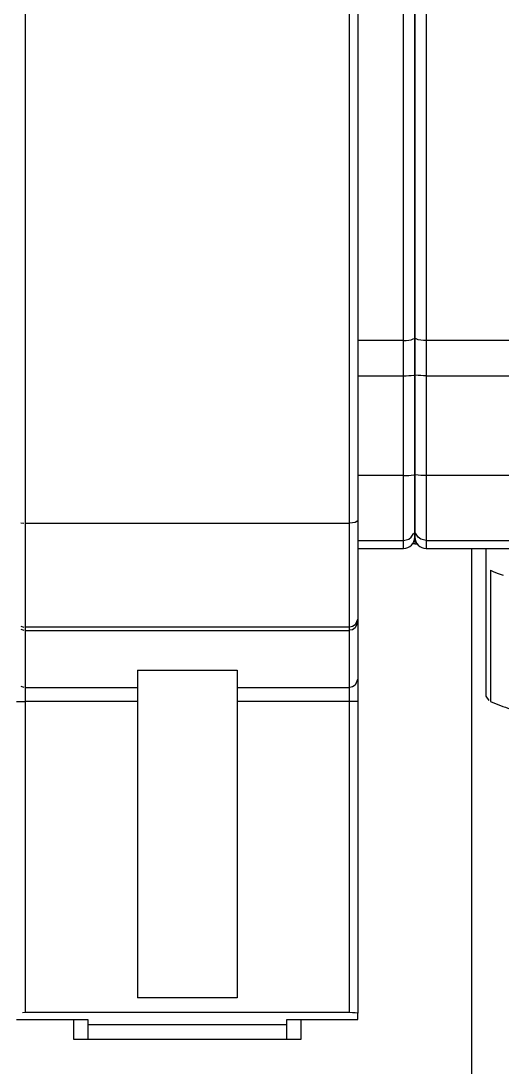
# Model space of a CAD drawing. Header units: millimetres. Extents: x 441156 to 441876, y 4514765 to 4515211.
# Drawn here: x 441490.4623 to 441490.5468, y 4514937.0241 to 4514937.208 of the extents above; entities that cross this region are included whole.
import ezdxf

# ---------------------------------------------------------------- set-up
doc = ezdxf.new("R2010")
doc.units = ezdxf.units.MM
for name, color, linetype in [('Collettore SL', 7, 'Continuous'), ('Piantone', 5, 'Continuous'), ('Staffa', 8, 'Continuous')]:
    doc.layers.add(name, color=color, linetype=linetype)

msp = doc.modelspace()

# ---------------------------------------------------------------- linework, layer by layer
at = {"layer": 'Collettore SL', "color": 254, "linetype": 'Continuous'}
for p, q in [((441490.5295003174, 4514937.151841654), (441490.5295003174, 4514937.331819156)), ((441490.5315003174, 4514937.152427782), (441490.5315003174, 4514937.33157398)), ((441490.5315003174, 4514937.33157398), (441490.5315003174, 4514937.152427782)), ((441490.5335003174, 4514937.331819156), (441490.5335003174, 4514937.151841654)), ((441490.5295003174, 4514937.151841654), (441490.5215003174, 4514937.151841654)), ((441490.5295003174, 4514937.145664399), (441490.5295003174, 4514937.151841654)), ((441490.5315003174, 4514937.14583871), (441490.5315003174, 4514937.152427782)), ((441490.5315003174, 4514937.152427782), (441490.5315003174, 4514937.14583871)), ((441490.5815003174, 4514937.151841654), (441490.5335003174, 4514937.151841654)), ((441490.5335003174, 4514937.151841654), (441490.5335003174, 4514937.145664399)), ((441490.5215003174, 4514937.145664399), (441490.5295003174, 4514937.145664399)), ((441490.5295003174, 4514937.128119953), (441490.5295003174, 4514937.145664399)), ((441490.5315003174, 4514937.128294265), (441490.5315003174, 4514937.14583871)), ((441490.5315003174, 4514937.14583871), (441490.5315003174, 4514937.128294265)), ((441490.5335003174, 4514937.145664399), (441490.5815003174, 4514937.145664399)), ((441490.5335003174, 4514937.145664399), (441490.5335003174, 4514937.128119953)), ((441490.5295003174, 4514937.128119953), (441490.5215003174, 4514937.128119953)), ((441490.5295003174, 4514937.11673548), (441490.5295003174, 4514937.128119953)), ((441490.5315003174, 4514937.118731307), (441490.5315003174, 4514937.128294265)), ((441490.5315003174, 4514937.128294265), (441490.5315003174, 4514937.118731307)), ((441490.5815003174, 4514937.128119953), (441490.5335003174, 4514937.128119953)), ((441490.5335003174, 4514937.128119953), (441490.5335003174, 4514937.11673548)), ((441490.5315003174, 4514937.117295873), (441490.5315003174, 4514937.118731307)), ((441490.5315003174, 4514937.118731307), (441490.5315003174, 4514937.117295873)), ((441490.5215003174, 4514937.11673548), (441490.5295003174, 4514937.11673548)), ((441490.5295003174, 4514937.115295873), (441490.5295003174, 4514937.11673548)), ((441490.5315003174, 4514937.116093555), (441490.531098576, 4514937.116093555)), ((441490.5315003174, 4514937.117295873), (441490.5315003174, 4514937.116093555)), ((441490.5315003174, 4514937.116096982), (441490.5318999494, 4514937.116096364)), ((441490.5335003174, 4514937.11673548), (441490.5815003174, 4514937.11673548)), ((441490.5335003174, 4514937.11673548), (441490.5335003174, 4514937.115295873)), ((441490.5215003174, 4514937.115295873), (441490.5295003174, 4514937.115295873)), ((441490.5335003174, 4514937.115295873), (441490.575945969, 4514937.115295873))]:
    msp.add_line(p, q, dxfattribs=at)
for points in [[(441490.5295003174, 4514937.151841654, 0), (441490.5295701164, 4514937.15184201, 0), (441490.5296398304, 4514937.151843081, 0), (441490.5297093744, 4514937.151844865, 0), (441490.5297786637, 4514937.151847358, 0), (441490.5298476138, 4514937.151850558, 0), (441490.5299161408, 4514937.151854462, 0), (441490.5299841612, 4514937.151859064, 0), (441490.5300515922, 4514937.151864359, 0), (441490.5301183514, 4514937.151870341, 0), (441490.5301843577, 4514937.151877001, 0), (441490.5302495306, 4514937.151884333, 0), (441490.5303137907, 4514937.151892327, 0), (441490.5303770597, 4514937.151900973, 0), (441490.5304392605, 4514937.151910261, 0), (441490.5305003175, 4514937.15192018, 0), (441490.530560156, 4514937.151930717, 0), (441490.5306187032, 4514937.151941859, 0), (441490.5306758879, 4514937.151953594, 0), (441490.5307316404, 4514937.151965907, 0), (441490.5307858926, 4514937.151978781, 0), (441490.5308385786, 4514937.151992204, 0), (441490.5308896342, 4514937.152006157, 0), (441490.530938997, 4514937.152020623, 0), (441490.5309866071, 4514937.152035586, 0), (441490.5310324063, 4514937.152051026, 0), (441490.531076339, 4514937.152066926, 0), (441490.5311183514, 4514937.152083265, 0), (441490.5311583926, 4514937.152100023, 0), (441490.5311964136, 4514937.152117182, 0), (441490.5312323683, 4514937.152134717, 0), (441490.5312662126, 4514937.152152611, 0), (441490.5312979055, 4514937.15217084, 0), (441490.5313274083, 4514937.152189382, 0), (441490.5313546851, 4514937.152208215, 0), (441490.5313797027, 4514937.152227314, 0), (441490.5314024304, 4514937.152246659, 0), (441490.5314228408, 4514937.152266223, 0), (441490.5314409089, 4514937.152285985, 0), (441490.5314566126, 4514937.152305919, 0), (441490.5314699329, 4514937.152326002, 0), (441490.5314808536, 4514937.152346209, 0), (441490.5314893613, 4514937.152366515, 0), (441490.5314954455, 4514937.152386895, 0), (441490.5314990991, 4514937.152407327, 0), (441490.5315003174, 4514937.152427782, 0)], [(441490.5335003174, 4514937.151841654, 0), (441490.5334305185, 4514937.15184201, 0), (441490.5333608045, 4514937.151843081, 0), (441490.5332912605, 4514937.151844865, 0), (441490.5332219712, 4514937.151847358, 0), (441490.5331530211, 4514937.151850558, 0), (441490.5330844941, 4514937.151854462, 0), (441490.5330164736, 4514937.151859064, 0), (441490.5329490427, 4514937.151864359, 0), (441490.5328822834, 4514937.151870341, 0), (441490.5328162772, 4514937.151877001, 0), (441490.5327511043, 4514937.151884333, 0), (441490.5326868442, 4514937.151892327, 0), (441490.5326235751, 4514937.151900973, 0), (441490.5325613743, 4514937.151910261, 0), (441490.5325003174, 4514937.15192018, 0), (441490.5324404789, 4514937.151930717, 0), (441490.5323819316, 4514937.151941859, 0), (441490.5323247469, 4514937.151953594, 0), (441490.5322689945, 4514937.151965907, 0), (441490.5322147422, 4514937.151978781, 0), (441490.5321620562, 4514937.151992204, 0), (441490.5321110007, 4514937.152006157, 0), (441490.5320616378, 4514937.152020623, 0), (441490.5320140278, 4514937.152035586, 0), (441490.5319682286, 4514937.152051026, 0), (441490.5319242959, 4514937.152066926, 0), (441490.5318822835, 4514937.152083265, 0), (441490.5318422423, 4514937.152100023, 0), (441490.5318042213, 4514937.152117182, 0), (441490.5317682666, 4514937.152134717, 0), (441490.5317344223, 4514937.152152611, 0), (441490.5317027293, 4514937.15217084, 0), (441490.5316732265, 4514937.152189382, 0), (441490.5316459498, 4514937.152208215, 0), (441490.5316209322, 4514937.152227314, 0), (441490.5315982044, 4514937.152246659, 0), (441490.5315777941, 4514937.152266223, 0), (441490.531559726, 4514937.152285985, 0), (441490.5315440223, 4514937.152305919, 0), (441490.5315307019, 4514937.152326002, 0), (441490.5315197813, 4514937.152346209, 0), (441490.5315112736, 4514937.152366515, 0), (441490.5315051893, 4514937.152386895, 0), (441490.5315015358, 4514937.152407327, 0), (441490.5315003174, 4514937.152427782, 0)], [(441490.5295003174, 4514937.145664399, 0), (441490.5295701164, 4514937.145664505, 0), (441490.5296398304, 4514937.145664823, 0), (441490.5297093744, 4514937.145665353, 0), (441490.5297786637, 4514937.145666094, 0), (441490.5298476138, 4514937.145667046, 0), (441490.5299161408, 4514937.145668208, 0), (441490.5299841612, 4514937.145669576, 0), (441490.5300515922, 4514937.145671151, 0), (441490.5301183514, 4514937.145672929, 0), (441490.5301843577, 4514937.14567491, 0), (441490.5302495306, 4514937.145677091, 0), (441490.5303137907, 4514937.145679468, 0), (441490.5303770597, 4514937.14568204, 0), (441490.5304392605, 4514937.145684802, 0), (441490.5305003175, 4514937.145687751, 0), (441490.530560156, 4514937.145690885, 0), (441490.5306187032, 4514937.145694199, 0), (441490.5306758879, 4514937.145697689, 0), (441490.5307316404, 4514937.145701351, 0), (441490.5307858926, 4514937.145705179, 0), (441490.5308385786, 4514937.145709171, 0), (441490.5308896342, 4514937.145713321, 0), (441490.530938997, 4514937.145717623, 0), (441490.5309866071, 4514937.145722073, 0), (441490.5310324063, 4514937.145726665, 0), (441490.531076339, 4514937.145731393, 0), (441490.5311183514, 4514937.145736252, 0), (441490.5311583926, 4514937.145741236, 0), (441490.5311964136, 4514937.145746339, 0), (441490.5312323683, 4514937.145751554, 0), (441490.5312662126, 4514937.145756875, 0), (441490.5312979055, 4514937.145762296, 0), (441490.5313274083, 4514937.145767811, 0), (441490.5313546851, 4514937.145773412, 0), (441490.5313797027, 4514937.145779092, 0), (441490.5314024304, 4514937.145784845, 0), (441490.5314228408, 4514937.145790663, 0), (441490.5314409089, 4514937.14579654, 0), (441490.5314566126, 4514937.145802468, 0), (441490.5314699329, 4514937.145808441, 0), (441490.5314808536, 4514937.14581445, 0), (441490.5314893613, 4514937.145820489, 0), (441490.5314954455, 4514937.14582655, 0), (441490.5314990991, 4514937.145832626, 0), (441490.5315003174, 4514937.14583871, 0)], [(441490.5335003174, 4514937.145664399, 0), (441490.5334305185, 4514937.145664505, 0), (441490.5333608045, 4514937.145664823, 0), (441490.5332912605, 4514937.145665353, 0), (441490.5332219712, 4514937.145666094, 0), (441490.5331530211, 4514937.145667046, 0), (441490.5330844941, 4514937.145668208, 0), (441490.5330164736, 4514937.145669576, 0), (441490.5329490427, 4514937.145671151, 0), (441490.5328822834, 4514937.145672929, 0), (441490.5328162772, 4514937.14567491, 0), (441490.5327511043, 4514937.145677091, 0), (441490.5326868442, 4514937.145679468, 0), (441490.5326235751, 4514937.14568204, 0), (441490.5325613743, 4514937.145684802, 0), (441490.5325003174, 4514937.145687751, 0), (441490.5324404789, 4514937.145690885, 0), (441490.5323819316, 4514937.145694199, 0), (441490.5323247469, 4514937.145697689, 0), (441490.5322689945, 4514937.145701351, 0), (441490.5322147422, 4514937.145705179, 0), (441490.5321620562, 4514937.145709171, 0), (441490.5321110007, 4514937.145713321, 0), (441490.5320616378, 4514937.145717623, 0), (441490.5320140278, 4514937.145722073, 0), (441490.5319682286, 4514937.145726665, 0), (441490.5319242959, 4514937.145731393, 0), (441490.5318822835, 4514937.145736252, 0), (441490.5318422423, 4514937.145741236, 0), (441490.5318042213, 4514937.145746339, 0), (441490.5317682666, 4514937.145751554, 0), (441490.5317344223, 4514937.145756875, 0), (441490.5317027293, 4514937.145762296, 0), (441490.5316732265, 4514937.145767811, 0), (441490.5316459498, 4514937.145773412, 0), (441490.5316209322, 4514937.145779092, 0), (441490.5315982044, 4514937.145784845, 0), (441490.5315777941, 4514937.145790663, 0), (441490.531559726, 4514937.14579654, 0), (441490.5315440223, 4514937.145802468, 0), (441490.5315307019, 4514937.145808441, 0), (441490.5315197813, 4514937.14581445, 0), (441490.5315112736, 4514937.145820489, 0), (441490.5315051893, 4514937.14582655, 0), (441490.5315015358, 4514937.145832626, 0), (441490.5315003174, 4514937.14583871, 0)], [(441490.5295003174, 4514937.128119953, 0), (441490.5295701164, 4514937.128120059, 0), (441490.5296398304, 4514937.128120378, 0), (441490.5297093744, 4514937.128120908, 0), (441490.5297786637, 4514937.12812165, 0), (441490.5298476138, 4514937.128122601, 0), (441490.5299161408, 4514937.128123762, 0), (441490.5299841612, 4514937.128125131, 0), (441490.5300515922, 4514937.128126706, 0), (441490.5301183514, 4514937.128128485, 0), (441490.5301843577, 4514937.128130465, 0), (441490.5302495306, 4514937.128132646, 0), (441490.5303137907, 4514937.128135023, 0), (441490.5303770597, 4514937.128137594, 0), (441490.5304392605, 4514937.128140356, 0), (441490.5305003175, 4514937.128143306, 0), (441490.530560156, 4514937.12814644, 0), (441490.5306187032, 4514937.128149753, 0), (441490.5306758879, 4514937.128153243, 0), (441490.5307316404, 4514937.128156905, 0), (441490.5307858926, 4514937.128160734, 0), (441490.5308385786, 4514937.128164725, 0), (441490.5308896342, 4514937.128168875, 0), (441490.530938997, 4514937.128173177, 0), (441490.5309866071, 4514937.128177627, 0), (441490.5310324063, 4514937.128182219, 0), (441490.531076339, 4514937.128186948, 0), (441490.5311183514, 4514937.128191806, 0), (441490.5311583926, 4514937.128196791, 0), (441490.5311964136, 4514937.128201894, 0), (441490.5312323683, 4514937.128207109, 0), (441490.5312662126, 4514937.128212431, 0), (441490.5312979055, 4514937.128217852, 0), (441490.5313274083, 4514937.128223365, 0), (441490.5313546851, 4514937.128228966, 0), (441490.5313797027, 4514937.128234646, 0), (441490.5314024304, 4514937.128240399, 0), (441490.5314228408, 4514937.128246218, 0), (441490.5314409089, 4514937.128252095, 0), (441490.5314566126, 4514937.128258023, 0), (441490.5314699329, 4514937.128263996, 0), (441490.5314808536, 4514937.128270005, 0), (441490.5314893613, 4514937.128276044, 0), (441490.5314954455, 4514937.128282106, 0), (441490.5314990991, 4514937.128288181, 0), (441490.5315003174, 4514937.128294265, 0)], [(441490.5335003174, 4514937.128119953, 0), (441490.5334305185, 4514937.128120059, 0), (441490.5333608045, 4514937.128120378, 0), (441490.5332912605, 4514937.128120908, 0), (441490.5332219712, 4514937.12812165, 0), (441490.5331530211, 4514937.128122601, 0), (441490.5330844941, 4514937.128123762, 0), (441490.5330164736, 4514937.128125131, 0), (441490.5329490427, 4514937.128126706, 0), (441490.5328822834, 4514937.128128485, 0), (441490.5328162772, 4514937.128130465, 0), (441490.5327511043, 4514937.128132646, 0), (441490.5326868442, 4514937.128135023, 0), (441490.5326235751, 4514937.128137594, 0), (441490.5325613743, 4514937.128140356, 0), (441490.5325003174, 4514937.128143306, 0), (441490.5324404789, 4514937.12814644, 0), (441490.5323819316, 4514937.128149753, 0), (441490.5323247469, 4514937.128153243, 0), (441490.5322689945, 4514937.128156905, 0), (441490.5322147422, 4514937.128160734, 0), (441490.5321620562, 4514937.128164725, 0), (441490.5321110007, 4514937.128168875, 0), (441490.5320616378, 4514937.128173177, 0), (441490.5320140278, 4514937.128177627, 0), (441490.5319682286, 4514937.128182219, 0), (441490.5319242959, 4514937.128186948, 0), (441490.5318822835, 4514937.128191806, 0), (441490.5318422423, 4514937.128196791, 0), (441490.5318042213, 4514937.128201894, 0), (441490.5317682666, 4514937.128207109, 0), (441490.5317344223, 4514937.128212431, 0), (441490.5317027293, 4514937.128217852, 0), (441490.5316732265, 4514937.128223365, 0), (441490.5316459498, 4514937.128228966, 0), (441490.5316209322, 4514937.128234646, 0), (441490.5315982044, 4514937.128240399, 0), (441490.5315777941, 4514937.128246218, 0), (441490.531559726, 4514937.128252095, 0), (441490.5315440223, 4514937.128258023, 0), (441490.5315307019, 4514937.128263996, 0), (441490.5315197813, 4514937.128270005, 0), (441490.5315112736, 4514937.128276044, 0), (441490.5315051893, 4514937.128282106, 0), (441490.5315015358, 4514937.128288181, 0), (441490.5315003174, 4514937.128294265, 0)], [(441490.5295003174, 4514937.11673548, 0), (441490.5295701164, 4514937.116736695, 0), (441490.5296398304, 4514937.116740341, 0), (441490.5297093744, 4514937.116746413, 0), (441490.5297786637, 4514937.116754903, 0), (441490.5298476138, 4514937.116765801, 0), (441490.5299161408, 4514937.116779094, 0), (441490.5299841612, 4514937.116794764, 0), (441490.5300515922, 4514937.116812794, 0), (441490.5301183514, 4514937.116833162, 0), (441490.5301843577, 4514937.116855843, 0), (441490.5302495306, 4514937.116880808, 0), (441490.5303137907, 4514937.116908028, 0), (441490.5303770597, 4514937.116937469, 0), (441490.5304392605, 4514937.116969096, 0), (441490.5305003175, 4514937.11700287, 0), (441490.530560156, 4514937.117038749, 0), (441490.5306187032, 4514937.117076691, 0), (441490.5306758879, 4514937.117116649, 0), (441490.5307316404, 4514937.117158573, 0), (441490.5307858926, 4514937.117202414, 0), (441490.5308385786, 4514937.117248118, 0), (441490.5308896342, 4514937.117295628, 0), (441490.530938997, 4514937.117344889, 0), (441490.5309866071, 4514937.117395838, 0), (441490.5310324063, 4514937.117448414, 0), (441490.531076339, 4514937.117502552, 0), (441490.5311183514, 4514937.117558189, 0), (441490.5311583926, 4514937.117615255, 0), (441490.5311964136, 4514937.117673679, 0), (441490.5312323683, 4514937.117733393, 0), (441490.5312662126, 4514937.117794323, 0), (441490.5312979055, 4514937.117856394, 0), (441490.5313274083, 4514937.117919531, 0), (441490.5313546851, 4514937.117983657, 0), (441490.5313797027, 4514937.118048694, 0), (441490.5314024304, 4514937.118114563, 0), (441490.5314228408, 4514937.118181182, 0), (441490.5314409089, 4514937.118248473, 0), (441490.5314566126, 4514937.118316351, 0), (441490.5314699329, 4514937.118384735, 0), (441490.5314808536, 4514937.118453542, 0), (441490.5314893613, 4514937.118522686, 0), (441490.5314954455, 4514937.118592085, 0), (441490.5314990991, 4514937.118661653, 0), (441490.5315003174, 4514937.118731307, 0)], [(441490.5335003174, 4514937.11673548, 0), (441490.5334305185, 4514937.116736695, 0), (441490.5333608045, 4514937.116740341, 0), (441490.5332912605, 4514937.116746413, 0), (441490.5332219712, 4514937.116754903, 0), (441490.5331530211, 4514937.116765801, 0), (441490.5330844941, 4514937.116779094, 0), (441490.5330164736, 4514937.116794764, 0), (441490.5329490427, 4514937.116812794, 0), (441490.5328822834, 4514937.116833162, 0), (441490.5328162772, 4514937.116855843, 0), (441490.5327511043, 4514937.116880808, 0), (441490.5326868442, 4514937.116908028, 0), (441490.5326235751, 4514937.116937469, 0), (441490.5325613743, 4514937.116969096, 0), (441490.5325003174, 4514937.11700287, 0), (441490.5324404789, 4514937.117038749, 0), (441490.5323819316, 4514937.117076691, 0), (441490.5323247469, 4514937.117116649, 0), (441490.5322689945, 4514937.117158573, 0), (441490.5322147422, 4514937.117202414, 0), (441490.5321620562, 4514937.117248118, 0), (441490.5321110007, 4514937.117295628, 0), (441490.5320616378, 4514937.117344889, 0), (441490.5320140278, 4514937.117395838, 0), (441490.5319682286, 4514937.117448414, 0), (441490.5319242959, 4514937.117502552, 0), (441490.5318822835, 4514937.117558189, 0), (441490.5318422423, 4514937.117615255, 0), (441490.5318042213, 4514937.117673679, 0), (441490.5317682666, 4514937.117733393, 0), (441490.5317344223, 4514937.117794323, 0), (441490.5317027293, 4514937.117856394, 0), (441490.5316732265, 4514937.117919531, 0), (441490.5316459498, 4514937.117983657, 0), (441490.5316209322, 4514937.118048694, 0), (441490.5315982044, 4514937.118114563, 0), (441490.5315777941, 4514937.118181182, 0), (441490.531559726, 4514937.118248473, 0), (441490.5315440223, 4514937.118316351, 0), (441490.5315307019, 4514937.118384735, 0), (441490.5315197813, 4514937.118453542, 0), (441490.5315112736, 4514937.118522686, 0), (441490.5315051893, 4514937.118592085, 0), (441490.5315015358, 4514937.118661653, 0), (441490.5315003174, 4514937.118731307, 0)]]:
    msp.add_polyline3d(points, dxfattribs=at)
for centre, start, end in [((441490.5295003174, 4514937.117295873), 270, 0), ((441490.5335003174, 4514937.117295873), 180, 270)]:
    msp.add_arc(centre, 0.00199999999999978, start, end, dxfattribs=at)
at = {"layer": 'Piantone', "color": 254, "linetype": 'Continuous'}
for p, q in [((441490.5440003175, 4514937.115295873), (441490.5440003175, 4514937.089351651)), ((441490.5448148461, 4514937.111499075), (441490.5448148461, 4514937.088407134))]:
    msp.add_line(p, q, dxfattribs=at)
for points in [[(441490.5448148461, 4514937.111499075, 0), (441490.5450891498, 4514937.111352595, 0), (441490.5454028515, 4514937.111206716, 0), (441490.545755778, 4514937.111061521, 0), (441490.5461477346, 4514937.110917087, 0), (441490.5465785051, 4514937.110773496, 0), (441490.5470478518, 4514937.110630826, 0)], [(441490.5440003175, 4514937.089351651, 0), (441490.5440203167, 4514937.089203243, 0), (441490.5440803036, 4514937.089054917, 0), (441490.544180245, 4514937.088906754, 0), (441490.5443200858, 4514937.088758837, 0), (441490.5444997487, 4514937.088611247, 0), (441490.5447191347, 4514937.088464065, 0), (441490.5448148461, 4514937.088407134, 0)]]:
    msp.add_polyline3d(points, dxfattribs=at)
msp.add_arc((441490.5702042346, 4514937.149262124), 0.06593899351383326, 247.3535519465418, 250.6049854842387, dxfattribs=at)
at = {"layer": 'Staffa', "color": 254, "linetype": 'Continuous'}
for p, q in [((441490.4630003175, 4514937.358237537), (441490.4630003175, 4514937.119762033)), ((441490.5200003174, 4514937.119762033), (441490.5200003174, 4514937.358237537)), ((441490.5215003174, 4514937.358103739), (441490.5215003174, 4514937.120160782)), ((441490.4630003175, 4514937.119762033), (441490.5200003174, 4514937.119762033)), ((441490.4630003175, 4514937.119762033), (441490.4630003175, 4514937.101461549)), ((441490.5200003174, 4514937.101461549), (441490.5200003174, 4514937.119762033)), ((441490.5215003174, 4514937.120160782), (441490.5215003174, 4514937.102958327)), ((441490.5415003175, 4514937.115295873), (441490.5415003175, 4514936.971562224)), ((441490.5200003174, 4514937.101461549), (441490.4630003175, 4514937.101461549)), ((441490.4630003175, 4514937.101461549), (441490.4630003175, 4514937.100913429)), ((441490.5200003174, 4514937.100913429), (441490.5200003174, 4514937.101461549)), ((441490.5215003174, 4514937.102958327), (441490.5215003174, 4514937.102411373)), ((441490.5215003174, 4514937.102411373), (441490.5215003174, 4514937.09237829)), ((441490.4630003175, 4514937.100913429), (441490.5200003174, 4514937.100913429)), ((441490.4630003175, 4514937.100913429), (441490.4630003175, 4514937.090880346)), ((441490.5200003174, 4514937.090880346), (441490.5200003174, 4514937.100913429)), ((441490.4827503174, 4514937.093915079), (441490.5002503174, 4514937.093915079)), ((441490.4827503174, 4514937.093915079), (441490.4827503174, 4514937.036338369)), ((441490.5002503174, 4514937.093915079), (441490.5002503174, 4514937.036338369)), ((441490.5215003174, 4514937.09237829), (441490.5215003174, 4514937.088383772)), ((441490.4630003175, 4514937.090880346), (441490.4827503174, 4514937.090880346)), ((441490.4630003175, 4514937.090880346), (441490.4630003175, 4514937.088383772)), ((441490.5002503174, 4514937.090880346), (441490.5200003174, 4514937.090880346)), ((441490.5200003174, 4514937.088383772), (441490.5200003174, 4514937.090880346)), ((441490.4615003174, 4514937.088383772), (441490.4630003175, 4514937.088383772)), ((441490.4827503174, 4514937.088383772), (441490.4630003175, 4514937.088383772)), ((441490.4630003175, 4514937.088383772), (441490.4630003175, 4514937.033710944)), ((441490.5200003174, 4514937.088383772), (441490.5002503174, 4514937.088383772)), ((441490.5215003174, 4514937.088383772), (441490.5200003174, 4514937.088383772)), ((441490.5200003174, 4514937.033710944), (441490.5200003174, 4514937.088383772)), ((441490.5215003174, 4514937.088383772), (441490.5215003174, 4514937.033632332)), ((441490.5002503174, 4514937.036338369), (441490.4827503174, 4514937.036338369)), ((441490.5200003174, 4514937.033710944), (441490.4630003175, 4514937.033710944)), ((441490.5215003174, 4514937.032531769), (441490.5215003174, 4514937.033632332)), ((441490.4615003174, 4514937.032531769), (441490.4740003175, 4514937.032531769)), ((441490.4715003174, 4514937.032531769), (441490.4715003174, 4514937.029062225)), ((441490.4740003175, 4514937.032531769), (441490.4740003175, 4514937.031562225)), ((441490.5090003174, 4514937.031562225), (441490.4740003175, 4514937.031562225)), ((441490.4740003175, 4514937.031562225), (441490.4740003175, 4514937.029062225)), ((441490.5090003174, 4514937.032531769), (441490.5215003174, 4514937.032531769)), ((441490.5090003174, 4514937.031562225), (441490.5090003174, 4514937.032531769)), ((441490.5090003174, 4514937.029062225), (441490.5090003174, 4514937.031562225)), ((441490.5115003174, 4514937.029062225), (441490.5115003174, 4514937.032531769)), ((441490.4715003174, 4514937.029062225), (441490.5115003174, 4514937.029062225))]:
    msp.add_line(p, q, dxfattribs=at)
for points in [[(441490.4622503174, 4514937.119815456, 0), (441490.4622961101, 4514937.119808707, 0), (441490.4623427607, 4514937.119802389, 0), (441490.4623902125, 4514937.119796507, 0), (441490.4624384075, 4514937.119791068, 0), (441490.4624872872, 4514937.119786081, 0), (441490.4625367919, 4514937.119781549, 0), (441490.4625868614, 4514937.11977748, 0), (441490.4626374346, 4514937.119773878, 0), (441490.4626884499, 4514937.119770747, 0), (441490.4627398452, 4514937.119768091, 0), (441490.4627915578, 4514937.119765914, 0), (441490.4628435248, 4514937.119764217, 0), (441490.4628956827, 4514937.119763005, 0), (441490.4629479682, 4514937.119762276, 0), (441490.4630003175, 4514937.119762033, 0)], [(441490.5215003174, 4514937.120160782, 0), (441490.5214994037, 4514937.120146866, 0), (441490.5214966635, 4514937.120132967, 0), (441490.5214921003, 4514937.120119101, 0), (441490.5214857195, 4514937.120105287, 0), (441490.5214775291, 4514937.12009154, 0), (441490.5214675388, 4514937.120077877, 0), (441490.521455761, 4514937.120064316, 0), (441490.52144221, 4514937.120050872, 0), (441490.5214269022, 4514937.120037562, 0), (441490.5214098564, 4514937.120024402, 0), (441490.5213910932, 4514937.120011408, 0), (441490.5213706356, 4514937.119998597, 0), (441490.5213485085, 4514937.119985982, 0), (441490.5213247388, 4514937.119973581, 0), (441490.5212993555, 4514937.119961408, 0), (441490.5212723896, 4514937.119949478, 0), (441490.5212438738, 4514937.119937805, 0), (441490.5212138429, 4514937.119926403, 0), (441490.5211823336, 4514937.119915288, 0), (441490.5211493841, 4514937.119904472, 0), (441490.5211150347, 4514937.119893967, 0), (441490.5210793272, 4514937.119883788, 0), (441490.521042305, 4514937.119873947, 0), (441490.5210040134, 4514937.119864454, 0), (441490.5209644989, 4514937.119855323, 0), (441490.5209238097, 4514937.119846564, 0), (441490.5208819953, 4514937.119838187, 0), (441490.5208391068, 4514937.119830204, 0), (441490.5207951964, 4514937.119822624, 0), (441490.5207503174, 4514937.119815456, 0), (441490.5207045248, 4514937.119808707, 0), (441490.5206578742, 4514937.119802389, 0), (441490.5206104224, 4514937.119796507, 0), (441490.5205622273, 4514937.119791068, 0), (441490.5205133476, 4514937.119786081, 0), (441490.520463843, 4514937.119781549, 0), (441490.5204137735, 4514937.11977748, 0), (441490.5203632003, 4514937.119773878, 0), (441490.520312185, 4514937.119770747, 0), (441490.5202607897, 4514937.119768091, 0), (441490.5202090771, 4514937.119765914, 0), (441490.5201571101, 4514937.119764217, 0), (441490.5201049522, 4514937.119763005, 0), (441490.5200526667, 4514937.119762276, 0), (441490.5200003174, 4514937.119762033, 0)], [(441490.4622503174, 4514937.101662079, 0), (441490.4622961101, 4514937.101636751, 0), (441490.4623427607, 4514937.101613032, 0), (441490.4623902125, 4514937.101590952, 0), (441490.4624384075, 4514937.101570538, 0), (441490.4624872872, 4514937.101551816, 0), (441490.4625367919, 4514937.101534806, 0), (441490.4625868614, 4514937.101519532, 0), (441490.4626374346, 4514937.10150601, 0), (441490.4626884499, 4514937.101494257, 0), (441490.4627398452, 4514937.101484288, 0), (441490.4627915578, 4514937.101476115, 0), (441490.4628435248, 4514937.101469749, 0), (441490.4628956827, 4514937.101465194, 0), (441490.4629479682, 4514937.101462461, 0), (441490.4630003175, 4514937.101461549, 0)], [(441490.5215003174, 4514937.102958327, 0), (441490.5214994037, 4514937.10290609, 0), (441490.5214966635, 4514937.102853917, 0), (441490.5214921003, 4514937.102801871, 0), (441490.5214857195, 4514937.102750015, 0), (441490.5214775291, 4514937.102698415, 0), (441490.5214675388, 4514937.102647129, 0), (441490.521455761, 4514937.102596223, 0), (441490.52144221, 4514937.102545759, 0), (441490.5214269022, 4514937.102495797, 0), (441490.5214098564, 4514937.102446399, 0), (441490.5213910932, 4514937.102397624, 0), (441490.5213706356, 4514937.102349533, 0), (441490.5213485085, 4514937.102302182, 0), (441490.5213247388, 4514937.102255632, 0), (441490.5212993555, 4514937.102209938, 0), (441490.5212723896, 4514937.102165155, 0), (441490.5212438738, 4514937.102121339, 0), (441490.5212138429, 4514937.102078543, 0), (441490.5211823336, 4514937.102036818, 0), (441490.5211493841, 4514937.101996217, 0), (441490.5211150347, 4514937.101956787, 0), (441490.5210793272, 4514937.101918577, 0), (441490.521042305, 4514937.101881634, 0), (441490.5210040134, 4514937.101846004, 0), (441490.5209644989, 4514937.101811728, 0), (441490.5209238097, 4514937.10177885, 0), (441490.5208819953, 4514937.101747408, 0), (441490.5208391068, 4514937.101717441, 0), (441490.5207951964, 4514937.101688987, 0), (441490.5207503174, 4514937.101662079, 0), (441490.5207045248, 4514937.101636751, 0), (441490.5206578742, 4514937.101613032, 0), (441490.5206104224, 4514937.101590952, 0), (441490.5205622273, 4514937.101570538, 0), (441490.5205133476, 4514937.101551816, 0), (441490.520463843, 4514937.101534806, 0), (441490.5204137735, 4514937.101519532, 0), (441490.5203632003, 4514937.10150601, 0), (441490.520312185, 4514937.101494257, 0), (441490.5202607897, 4514937.101484288, 0), (441490.5202090771, 4514937.101476115, 0), (441490.5201571101, 4514937.101469749, 0), (441490.5201049522, 4514937.101465194, 0), (441490.5200526667, 4514937.101462461, 0), (441490.5200003174, 4514937.101461549, 0)], [(441490.5215003174, 4514937.102411373, 0), (441490.5214994037, 4514937.102359096, 0), (441490.5214966635, 4514937.102306881, 0), (441490.5214921003, 4514937.102254795, 0), (441490.5214857195, 4514937.102202899, 0), (441490.5214775291, 4514937.102151257, 0), (441490.5214675388, 4514937.102099933, 0), (441490.521455761, 4514937.102048988, 0), (441490.52144221, 4514937.101998483, 0), (441490.5214269022, 4514937.101948482, 0), (441490.5214098564, 4514937.101899046, 0), (441490.5213910932, 4514937.101850233, 0), (441490.5213706356, 4514937.101802104, 0), (441490.5213485085, 4514937.101754718, 0), (441490.5213247388, 4514937.10170813, 0), (441490.5212993555, 4514937.1016624, 0), (441490.5212723896, 4514937.101617583, 0), (441490.5212438738, 4514937.101573733, 0), (441490.5212138429, 4514937.101530903, 0), (441490.5211823336, 4514937.101489146, 0), (441490.5211493841, 4514937.101448513, 0), (441490.5211150347, 4514937.101409052, 0), (441490.5210793272, 4514937.101370813, 0), (441490.521042305, 4514937.101333842, 0), (441490.5210040134, 4514937.101298183, 0), (441490.5209644989, 4514937.101263881, 0), (441490.5209238097, 4514937.101230976, 0), (441490.5208819953, 4514937.101199511, 0), (441490.5208391068, 4514937.101169521, 0), (441490.5207951964, 4514937.101141044, 0), (441490.5207503174, 4514937.101114115, 0), (441490.5207045248, 4514937.101088766, 0), (441490.5206578742, 4514937.101065029, 0), (441490.5206104224, 4514937.101042933, 0), (441490.5205622273, 4514937.101022503, 0), (441490.5205133476, 4514937.101003765, 0), (441490.520463843, 4514937.100986743, 0), (441490.5204137735, 4514937.100971457, 0), (441490.5203632003, 4514937.100957924, 0), (441490.520312185, 4514937.100946162, 0), (441490.5202607897, 4514937.100936186, 0), (441490.5202090771, 4514937.100928007, 0), (441490.5201571101, 4514937.100921635, 0), (441490.5201049522, 4514937.100917078, 0), (441490.5200526667, 4514937.10091434, 0), (441490.5200003174, 4514937.100913429, 0)], [(441490.4622503174, 4514937.101114115, 0), (441490.4622961101, 4514937.101088766, 0), (441490.4623427607, 4514937.101065029, 0), (441490.4623902125, 4514937.101042933, 0), (441490.4624384075, 4514937.101022503, 0), (441490.4624872872, 4514937.101003765, 0), (441490.4625367919, 4514937.100986743, 0), (441490.4625868614, 4514937.100971457, 0), (441490.4626374346, 4514937.100957924, 0), (441490.4626884499, 4514937.100946162, 0), (441490.4627398452, 4514937.100936186, 0), (441490.4627915578, 4514937.100928007, 0), (441490.4628435248, 4514937.100921635, 0), (441490.4628956827, 4514937.100917078, 0), (441490.4629479682, 4514937.10091434, 0), (441490.4630003175, 4514937.100913429, 0)], [(441490.5215003174, 4514937.09237829, 0), (441490.5214994037, 4514937.092326013, 0), (441490.5214966635, 4514937.0922738, 0), (441490.5214921003, 4514937.092221713, 0), (441490.5214857195, 4514937.092169818, 0), (441490.5214775291, 4514937.092118176, 0), (441490.5214675388, 4514937.092066851, 0), (441490.521455761, 4514937.092015905, 0), (441490.52144221, 4514937.091965402, 0), (441490.5214269022, 4514937.091915401, 0), (441490.5214098564, 4514937.091865963, 0), (441490.5213910932, 4514937.091817151, 0), (441490.5213706356, 4514937.091769022, 0), (441490.5213485085, 4514937.091721635, 0), (441490.5213247388, 4514937.091675049, 0), (441490.5212993555, 4514937.091629319, 0), (441490.5212723896, 4514937.091584501, 0), (441490.5212438738, 4514937.09154065, 0), (441490.5212138429, 4514937.091497821, 0), (441490.5211823336, 4514937.091456064, 0), (441490.5211493841, 4514937.09141543, 0), (441490.5211150347, 4514937.09137597, 0), (441490.5210793272, 4514937.091337731, 0), (441490.521042305, 4514937.091300759, 0), (441490.5210040134, 4514937.091265101, 0), (441490.5209644989, 4514937.091230799, 0), (441490.5209238097, 4514937.091197895, 0), (441490.5208819953, 4514937.091166428, 0), (441490.5208391068, 4514937.091136439, 0), (441490.5207951964, 4514937.091107962, 0), (441490.5207503174, 4514937.091081033, 0), (441490.5207045248, 4514937.091055685, 0), (441490.5206578742, 4514937.091031947, 0), (441490.5206104224, 4514937.091009851, 0), (441490.5205622273, 4514937.090989421, 0), (441490.5205133476, 4514937.090970684, 0), (441490.520463843, 4514937.090953661, 0), (441490.5204137735, 4514937.090938374, 0), (441490.5203632003, 4514937.090924841, 0), (441490.520312185, 4514937.09091308, 0), (441490.5202607897, 4514937.090903103, 0), (441490.5202090771, 4514937.090894924, 0), (441490.5201571101, 4514937.090888552, 0), (441490.5201049522, 4514937.090883995, 0), (441490.5200526667, 4514937.090881259, 0), (441490.5200003174, 4514937.090880346, 0)], [(441490.4622503174, 4514937.091081033, 0), (441490.4622961101, 4514937.091055685, 0), (441490.4623427607, 4514937.091031947, 0), (441490.4623902125, 4514937.091009851, 0), (441490.4624384075, 4514937.090989421, 0), (441490.4624872872, 4514937.090970684, 0), (441490.4625367919, 4514937.090953661, 0), (441490.4625868614, 4514937.090938374, 0), (441490.4626374346, 4514937.090924841, 0), (441490.4626884499, 4514937.09091308, 0), (441490.4627398452, 4514937.090903103, 0), (441490.4627915578, 4514937.090894924, 0), (441490.4628435248, 4514937.090888552, 0), (441490.4628956827, 4514937.090883995, 0), (441490.4629479682, 4514937.090881259, 0), (441490.4630003175, 4514937.090880346, 0)], [(441490.4630003175, 4514937.033710944, 0), (441490.4629266151, 4514937.033710849, 0), (441490.4628530919, 4514937.033710564, 0), (441490.4627799262, 4514937.03371009, 0), (441490.4627072957, 4514937.033709429, 0), (441490.4626712363, 4514937.033709029, 0), (441490.4626353765, 4514937.033708582, 0), (441490.4625997384, 4514937.033708089, 0), (441490.4625643433, 4514937.03370755, 0), (441490.4625292128, 4514937.033706966, 0), (441490.462494368, 4514937.033706337, 0), (441490.4624598302, 4514937.033705663, 0), (441490.4624256201, 4514937.033704945, 0), (441490.4623917585, 4514937.033704183, 0), (441490.4623582658, 4514937.033703378, 0), (441490.4623251623, 4514937.03370253, 0), (441490.4622924679, 4514937.033701641, 0), (441490.4622602024, 4514937.033700708, 0), (441490.4622283851, 4514937.033699735, 0)], [(441490.5215003174, 4514937.033632332, 0), (441490.5214998669, 4514937.033634258, 0), (441490.5214985156, 4514937.033636184, 0), (441490.5214962642, 4514937.033638108, 0), (441490.5214931142, 4514937.033640027, 0), (441490.5214890673, 4514937.033641942, 0), (441490.5214841259, 4514937.033643851, 0), (441490.5214782931, 4514937.033645754, 0), (441490.5214715721, 4514937.033647648, 0), (441490.5214639669, 4514937.033649533, 0), (441490.521455482, 4514937.033651409, 0), (441490.5214461224, 4514937.033653272, 0), (441490.5214358936, 4514937.033655123, 0), (441490.5214248017, 4514937.03365696, 0), (441490.5214128531, 4514937.033658783, 0), (441490.521400055, 4514937.033660591, 0), (441490.5213864148, 4514937.03366238, 0), (441490.5213719406, 4514937.033664152, 0), (441490.521356641, 4514937.033665905, 0), (441490.521340525, 4514937.033667638, 0), (441490.5213236021, 4514937.03366935, 0), (441490.5213058824, 4514937.033671039, 0), (441490.5212873763, 4514937.033672705, 0), (441490.5212680948, 4514937.033674348, 0), (441490.5212480494, 4514937.033675965, 0), (441490.5212272519, 4514937.033677556, 0), (441490.5212057147, 4514937.033679119, 0), (441490.5211834505, 4514937.033680655, 0), (441490.5211604728, 4514937.033682162, 0), (441490.5211367949, 4514937.033683639, 0), (441490.5211124312, 4514937.033685084, 0), (441490.5210873961, 4514937.033686499, 0), (441490.5210617047, 4514937.03368788, 0), (441490.521035372, 4514937.033689229, 0), (441490.5210084141, 4514937.033690543, 0), (441490.520980847, 4514937.033691823, 0), (441490.5209526871, 4514937.033693066, 0), (441490.5209239513, 4514937.033694273, 0), (441490.5208946569, 4514937.033695443, 0), (441490.5208648215, 4514937.033696574, 0), (441490.520834463, 4514937.033697668, 0), (441490.5208035995, 4514937.033698721, 0), (441490.5207722497, 4514937.033699735, 0), (441490.5207404325, 4514937.033700708, 0), (441490.5207081669, 4514937.033701641, 0), (441490.5206754726, 4514937.03370253, 0), (441490.5206423691, 4514937.033703378, 0), (441490.5206088764, 4514937.033704183, 0), (441490.5205750148, 4514937.033704945, 0), (441490.5205408047, 4514937.033705663, 0), (441490.5205062669, 4514937.033706337, 0), (441490.5204714221, 4514937.033706966, 0), (441490.5204362916, 4514937.03370755, 0), (441490.5204008965, 4514937.033708089, 0), (441490.5203652583, 4514937.033708582, 0), (441490.5203293986, 4514937.033709029, 0), (441490.5202571019, 4514937.033709783, 0), (441490.5201841816, 4514937.033710351, 0), (441490.520147543, 4514937.033710564, 0), (441490.5200740197, 4514937.033710849, 0), (441490.5200003174, 4514937.033710944, 0)]]:
    msp.add_polyline3d(points, dxfattribs=at)

doc.saveas('drawing.dxf')
